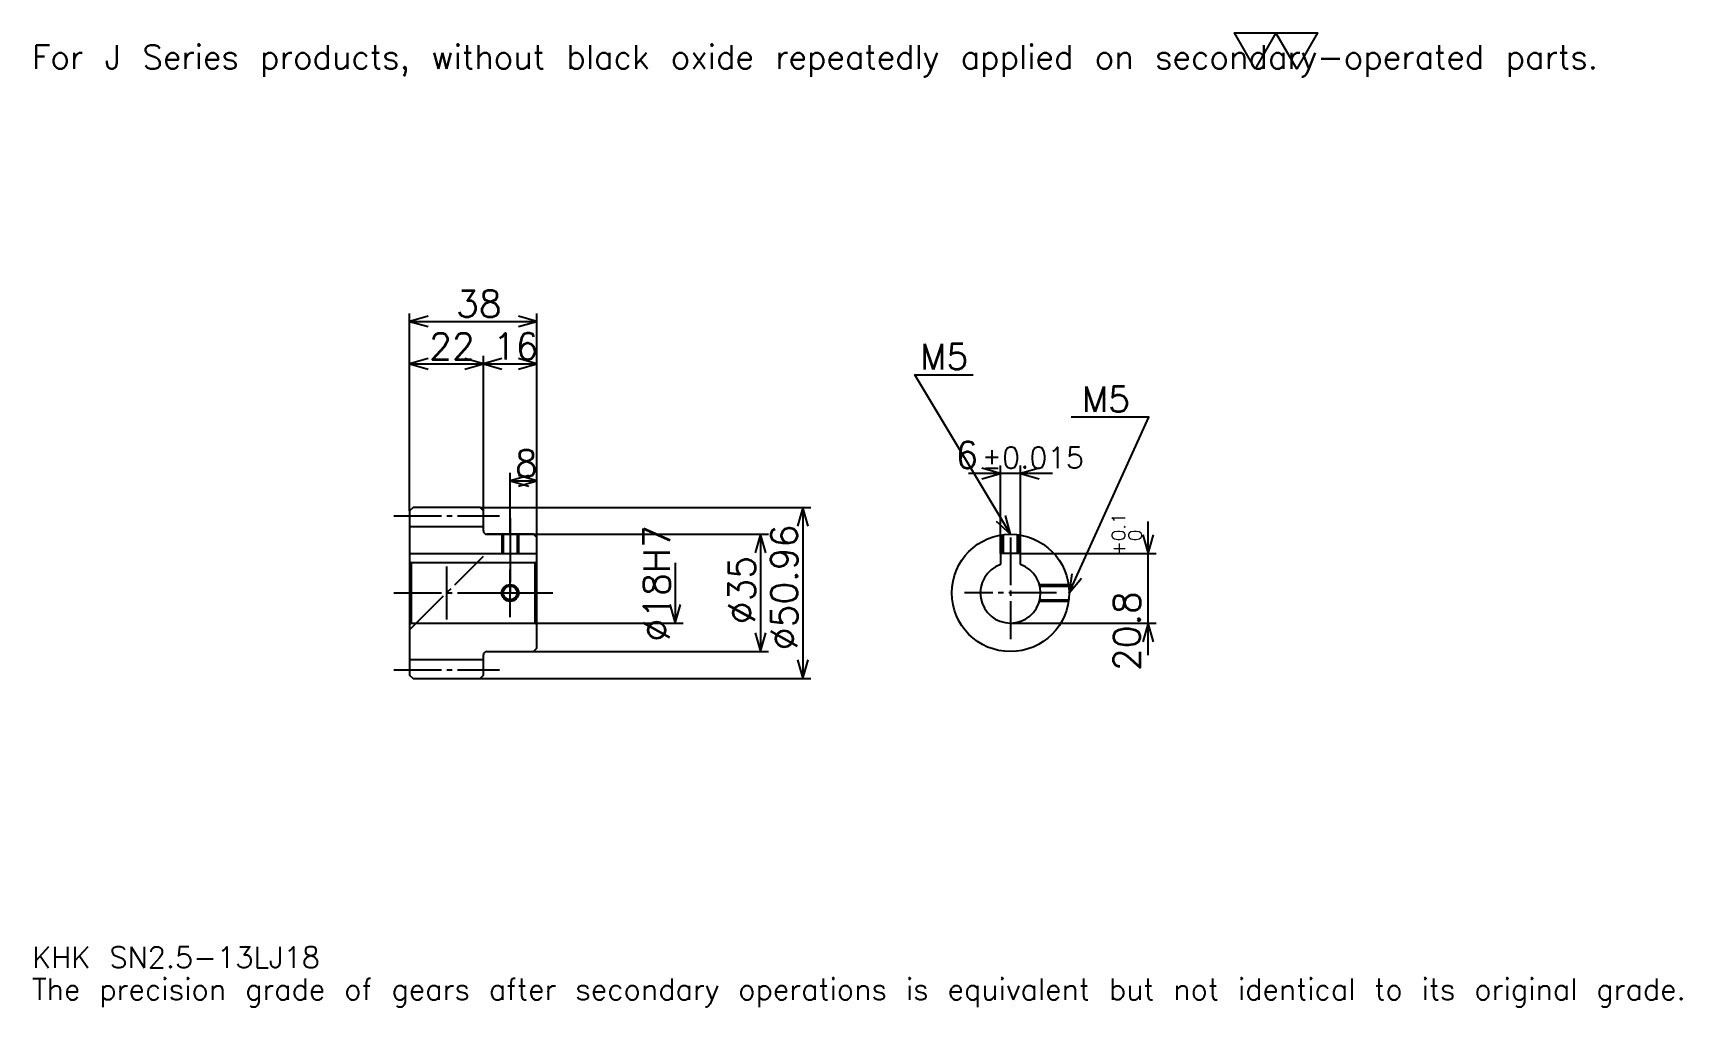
# Model space of a CAD drawing. Extents: x 16 to 508, y 6 to 296.
import ezdxf

# ---------------------------------------------------------------- set-up
doc = ezdxf.new("R2010")
doc.units = 0
doc.linetypes.add('DASHDOT', pattern=[19.04348, 14.282609, -1.586957, 1.586957, -1.586957])
doc.layers.get('0').update_dxf_attribs({"linetype": 'CONTINUOUS'})
doc.layers.add('DASHDOT', color=6, linetype='DASHDOT')
doc.styles.add('KANJI', font='TXT', dxfattribs={"bigfont": 'BIGFONT'})

msp = doc.modelspace()

# ---------------------------------------------------------------- linework, layer by layer
at = {"color": 5}
for p, q in [((128.543472, 154.817917), (128.543472, 212.741821)), ((166.543472, 154.817917), (166.543472, 212.741821)), ((128.543472, 210.361389), (166.543472, 210.361389)), ((128.543472, 197.665741), (150.543472, 197.665741)), ((150.543472, 154.817917), (150.543472, 200.046173)), ((150.543472, 197.665741), (166.543472, 197.665741)), ((304.82608, 141.136948), (304.82608, 167.321732)), ((310.82608, 141.136948), (310.82608, 167.321732)), ((158.543472, 154.817917), (158.543472, 165.133133)), ((158.543472, 162.752701), (166.543472, 162.752701)), ((320.347839, 164.941284), (295.304321, 164.941284)), ((128.543472, 153.817917), (128.543472, 154.817917)), ((149.543472, 154.817917), (166.543472, 154.817917)), ((150.543472, 153.817917), (150.543472, 154.817917)), ((158.543472, 146.836945), (158.543472, 154.817917)), ((158.543472, 146.836945), (158.543472, 154.817917)), ((166.543472, 154.817917), (248.271729, 154.817917)), ((166.543472, 145.836945), (166.543472, 154.817917)), ((245.891296, 154.817917), (245.891296, 103.855972)), ((348.913025, 110.815208), (348.913025, 150.658691)), ((151.543472, 146.836945), (166.543472, 146.836945)), ((166.543472, 146.836945), (235.57608, 146.836945)), ((233.195648, 146.836945), (233.195648, 111.836945)), ((207.804337, 138.336945), (207.804337, 120.336945)), ((310.82608, 141.136948), (351.293457, 141.136948)), ((166.543472, 120.336945), (210.184769, 120.336945)), ((307.82608, 120.336945), (351.293457, 120.336945)), ((151.543472, 111.836945), (166.543472, 111.836945)), ((166.543472, 111.836945), (235.57608, 111.836945)), ((149.543472, 103.855972), (166.543472, 103.855972)), ((166.543472, 103.855972), (248.271729, 103.855972))]:
    msp.add_line(p, q, dxfattribs=at)
at = {"color": 4}
for p, q in [((128.543472, 149.192917), (150.543472, 149.192917)), ((128.543472, 141.136948), (166.543472, 141.136948)), ((129.043472, 138.336945), (129.043472, 120.336945)), ((166.043472, 138.336945), (166.543472, 138.836945)), ((166.043472, 120.336945), (166.543472, 119.836945)), ((128.543472, 109.480972), (150.543472, 109.480972))]:
    msp.add_line(p, q, dxfattribs=at)
at = {"color": 7}
msp.add_line((139.543472, 137.271729), (139.543472, 121.402161), dxfattribs=at)
msp.add_lwpolyline([(380.869568, 285.652161), (374.68045, 296.379974), (399.436951, 296.379974), (393.247833, 285.652161), (387.058685, 296.379974), (380.869568, 285.652161)], dxfattribs=at)
at = {"color": 5}
for points in [[(134.097824, 211.948364), (128.543472, 210.361389), (134.097824, 208.774445)], [(160.98912, 208.774445), (166.543472, 210.361389), (160.98912, 211.948364)], [(134.097824, 199.252701), (128.543472, 197.665741), (134.097824, 196.078781)], [(144.98912, 196.078781), (150.543472, 197.665741), (144.98912, 199.252701)], [(156.097824, 199.252701), (150.543472, 197.665741), (156.097824, 196.078781)], [(160.98912, 196.078781), (166.543472, 197.665741), (160.98912, 199.252701)], [(307.82608, 146.836945), (279.260864, 194.445648), (296.717407, 194.445648)], [(325.32608, 129.336945), (349.130432, 181.749985), (325.960876, 181.749985)], [(164.097824, 164.339661), (158.543472, 162.752701), (164.097824, 161.165741)], [(160.98912, 161.165741), (166.543472, 162.752701), (160.98912, 164.339661)], [(299.271729, 163.35434), (304.82608, 164.941284), (299.271729, 166.528244)], [(316.380432, 166.528244), (310.82608, 164.941284), (316.380432, 163.35434)], [(247.478256, 149.263565), (245.891296, 154.817917), (244.304337, 149.263565)], [(303.607605, 150.783279), (307.82608, 146.836945), (306.329193, 152.416245)], [(234.782608, 141.282593), (233.195648, 146.836945), (231.608688, 141.282593)], [(347.32608, 146.691284), (348.913025, 141.136948), (350.5, 146.691284)], [(326.177979, 135.050385), (325.32608, 129.336945), (329.06781, 133.737915)], [(206.217377, 125.891296), (207.804337, 120.336945), (209.391296, 125.891296)], [(350.5, 114.7826), (348.913025, 120.336945), (347.32608, 114.7826)], [(231.608688, 117.391296), (233.195648, 111.836945), (234.782608, 117.391296)], [(244.304337, 109.410324), (245.891296, 103.855972), (247.478256, 109.410324)]]:
    msp.add_lwpolyline(points, dxfattribs=at)
at = {"color": 4}
for points in [[(150.543472, 147.836945), (150.543472, 153.817917), (149.543472, 154.817917), (129.543472, 154.817917), (128.543472, 153.817917), (128.543472, 119.836945)], [(151.543472, 111.836945), (165.543472, 111.836945), (166.543472, 112.836945), (166.543472, 145.836945), (165.543472, 146.836945), (151.543472, 146.836945)], [(156.043472, 146.836945), (156.043472, 141.136948)], [(156.47847, 146.836945), (156.47847, 141.136948)], [(160.608475, 146.836945), (160.608475, 141.136948)], [(161.043472, 146.836945), (161.043472, 141.136948)], [(305.32608, 141.136948), (305.32608, 146.657455)], [(305.761078, 141.136948), (305.761078, 146.714676)], [(309.891083, 141.136948), (309.891083, 146.714676)], [(310.32608, 141.136948), (310.32608, 146.657455)], [(128.543472, 119.836945), (129.043472, 120.336945), (166.043472, 120.336945), (166.043472, 138.336945), (129.043472, 138.336945), (128.543472, 138.836945)], [(310.82608, 137.82222), (310.82608, 141.136948), (304.82608, 141.136948), (304.82608, 137.82222)], [(316.471893, 131.836945), (325.146606, 131.836945)], [(316.585999, 131.401947), (325.203796, 131.401947)], [(316.471893, 126.836945), (325.146606, 126.836945)], [(316.585999, 127.271942), (325.203796, 127.271942)], [(128.543472, 119.836945), (128.543472, 104.855972), (129.543472, 103.855972), (149.543472, 103.855972), (150.543472, 104.855972), (150.543472, 110.836945)]]:
    msp.add_lwpolyline(points, dxfattribs=at)
for centre, radius in [((307.82608, 129.336945), 17.5), ((158.543472, 129.336945), 2.065)]:
    msp.add_circle(centre, radius, dxfattribs=at)
at = {"color": 7}
msp.add_circle((158.543472, 129.336945), 2.5, dxfattribs=at)
at = {"color": 4}
for centre, radius, start, end in [((151.543472, 147.836945), 1, 180, 270), ((307.82608, 129.336945), 9, 109.47122094, 70.52877906), ((151.543472, 110.836945), 1, 90, 180)]:
    msp.add_arc(centre, radius, start, end, dxfattribs=at)
at = {"layer": 'DASHDOT', "color": 7}
for p, q in [((123.7826, 152.317917), (155.304337, 152.317917)), ((158.543472, 146.836945), (158.543472, 129.336945)), ((307.82608, 145.897812), (307.82608, 115.576073)), ((128.543472, 118.336945), (150.543472, 140.336945)), ((123.7826, 129.336945), (171.304337, 129.336945)), ((321.586945, 129.336945), (294.065216, 129.336945)), ((123.7826, 106.355972), (155.304337, 106.355972))]:
    msp.add_line(p, q, dxfattribs=at)
for points in [[(158.543472, 151.597809), (158.543472, 136.376068)], [(158.543472, 122.076073), (158.543472, 136.597809)], [(151.282608, 129.336945), (165.804337, 129.336945)]]:
    msp.add_lwpolyline(points, dxfattribs=at)

# ---------------------------------------------------------------- texts
at = {"color": 7, "style": 'KANJI'}
for s, height, p in [('For J Series products, without black oxide repeatedly applied on secondary-operated parts.', 7.141304, (15.869565, 285.652161)), ('38', 7.934783, (142.385864, 211.630951)), ('22', 7.934783, (134.385864, 198.935303)), ('16', 7.934783, (153.385864, 198.935303)), ('M5', 7.617392, (280.847839, 196.032593)), ('M5', 7.617392, (329.134766, 183.336945)), ('6', 7.934783, (291.447113, 166.528244)), ('%%p0.015', 6.347826, (299.301575, 166.528244)), ('8', 7.934783, (159.964661, 164.022263)), ('KHK SN2.5-13LJ18', 6.347826, (15.869565, 17.456522)), ('The precision grade of gears after secondary operations is equivalent but not identical to its original grade.', 6.347826, (15.869565, 7.934783))]:
    msp.add_text(s, height=height, dxfattribs=at).set_placement(p)
for s, height, p in [('%%c18H7', 7.934783, (206.217377, 114.855965)), ('%%c50.96', 7.934783, (244.304337, 112.277161)), ('0.1', 3.967391, (342.089111, 144.820389)), ('0', 3.967391, (347.008698, 144.820389)), ('+', 3.967391, (342.089111, 140.376923)), ('%%c35', 7.934783, (231.608688, 120.013573)), ('20.8', 7.934783, (346.532593, 106.032036))]:
    msp.add_text(s, height=height, rotation=90, dxfattribs=at).set_placement(p)

doc.saveas('drawing.dxf')
